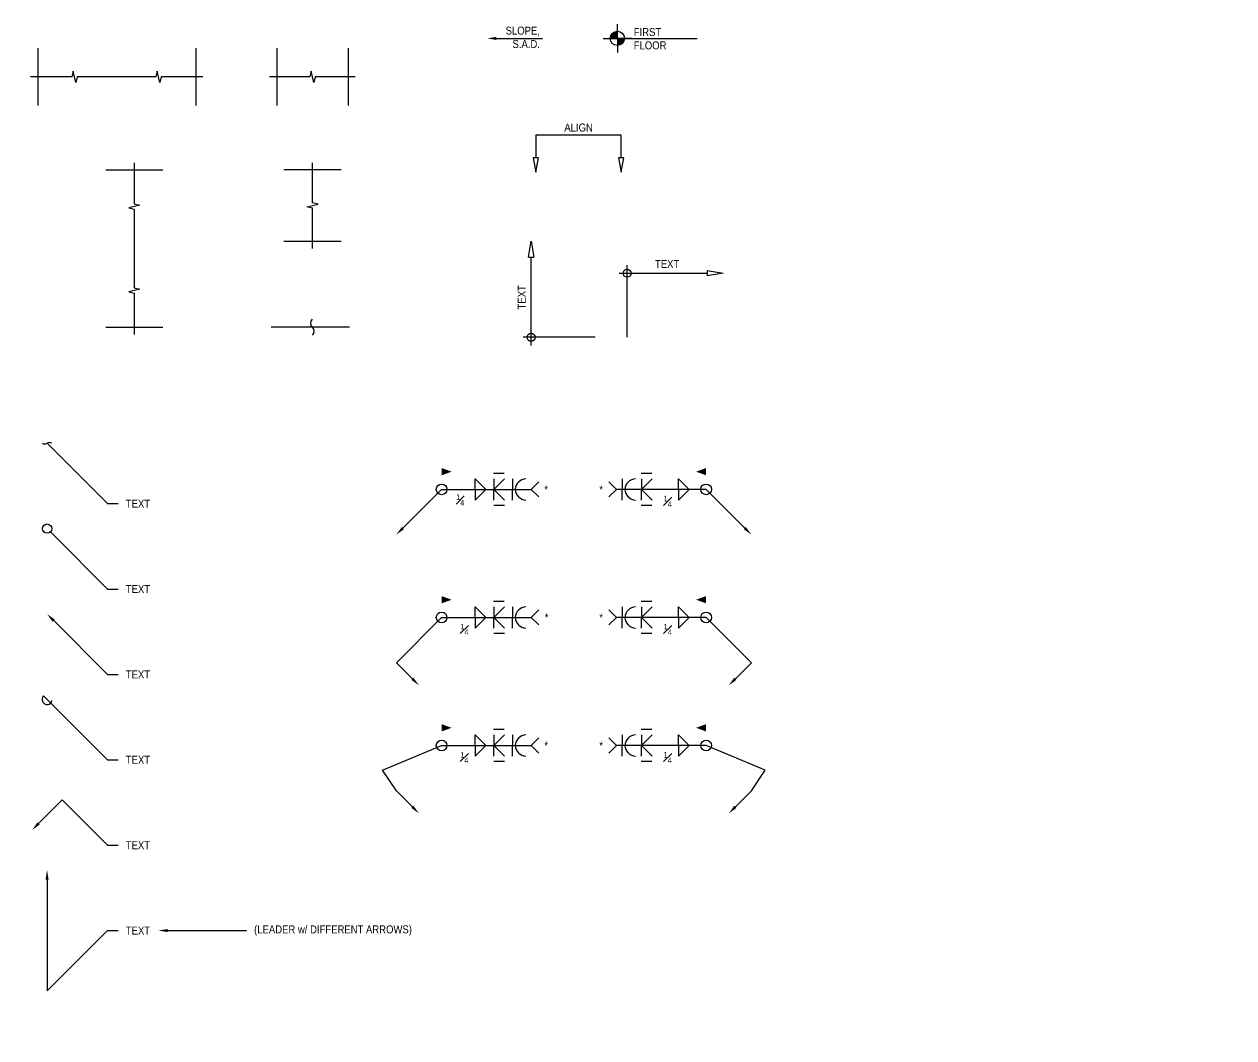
# Model space of a CAD drawing. Header units: inches. Extents: x -2661 to 42767, y -1222 to 9099.
# Drawn here: x 10486.9 to 10713.6, y 1481.8 to 1671.8 of the extents above; entities that cross this region are included whole.
import ezdxf
from ezdxf import colors
from ezdxf.entities.mleader import LeaderData, LeaderLine
from ezdxf.math import Vec2, Vec3

# ---------------------------------------------------------------- set-up
doc = ezdxf.new("R2010")
doc.units = ezdxf.units.IN
doc.header["$LTSCALE"] = 12
doc.header["$MEASUREMENT"] = 0
doc.header["$PDMODE"] = 3
doc.layers.get('0').update_dxf_attribs({"linetype": 'CONTINUOUS'})
doc.layers.get('DefPoints').update_dxf_attribs({"color": 251, "linetype": 'CONTINUOUS'})
for name, color, linetype in [('S-ANNO-DIMS', 2, 'CONTINUOUS'), ('S-ANNO-NOTE', 4, 'CONTINUOUS'), ('S-ANNO-NOTE-EXIST', 251, 'CONTINUOUS'), ('S-BREAK', 2, 'CONTINUOUS')]:
    doc.layers.add(name, color=color, linetype=linetype)
doc.layers.add('S-ANNO-NONPLOT', color=253, linetype='CONTINUOUS', plot=False, transparency=0.5)
doc.styles.add('Arial', font='arial.ttf', dxfattribs={"width": 0.85})
doc.dimstyles.new('DIM-16_Se', dxfattribs={"dimscale": 16, "dimtxt": 0.09375, "dimasz": 0.109375, "dimexe": 0.0625, "dimexo": 0.0625, "dimgap": 0.0625, "dimtad": 1, "dimdec": 4, "dimzin": 11, "dimdsep": 46, "dimlunit": 4, "dimtxsty": 'Arial', "dimblk": 'ARCHTICK', "dimcen": 0.125, "dimdle": 0.0625, "dimclrd": 256, "dimclre": 256, "dimclrt": 4, "dimadec": 0, "dimazin": 0, "dimtfac": 0.75, "dimtdec": 4, "dimtmove": 0, "dimatfit": 3, "dimfxl": 1, "dimfrac": 1, "dimtolj": 1, "dimtzin": 0, "dimarcsym": 0})

# ---------------------------------------------------------------- blocks, each defined once
blk = doc.blocks.new('_Integral')
at = {"color": 0, "linetype": 'ByBlock', "lineweight": -2}
for centre, start, end in [((0.445, -0.091), 102, 168), ((-0.445, 0.091), 282, 348)]:
    blk.add_arc(centre, 0.454, start, end, dxfattribs=at)
blk = doc.blocks.new('_DotBlank')
at = {"color": 0, "lineweight": -2}
blk.add_line((-0.5, 0), (-1, 0), dxfattribs=at)
blk.add_circle((0, 0), 0.5, dxfattribs=at)
blk = doc.blocks.new('_ClosedBlank')
at = {"color": 0, "linetype": 'ByBlock', "lineweight": -2}
for p, q in [((-1, 0.167), (0, 0)), ((-1, 0.167), (-1, -0.167)), ((0, 0), (-1, -0.167))]:
    blk.add_line(p, q, dxfattribs=at)
blk = doc.blocks.new('ELEV-SYMB')
at = {"layer": 'S-ANNO-NOTE', "color": 2}
for points in [[(-2, 0), (0, 0), (0, 2)], [(2, 0), (0, 0), (0, -2)]]:
    blk.add_lwpolyline(points, dxfattribs=at)
at = {"layer": 'S-ANNO-NOTE', "color": 2, "const_width": 1}
for points in [[(0, 0.5, 0.414214), (-0.5, 0, 0.414214)], [(0, -0.5, 0.414214), (0.5, 0, 0.414214)]]:
    blk.add_lwpolyline(points, format="xyb", dxfattribs=at)
at = {"layer": 'S-ANNO-NOTE', "color": 2}
blk.add_circle((0, 0), 1, dxfattribs=at)
blk = doc.blocks.new('ARROW-LOOP')
at = {"color": 0}
blk.add_lwpolyline([(-1.81, 0), (0.54, 0, 1.317177), (-0.46, -0.28)], format="xyb", dxfattribs=at)
blk = doc.blocks.new('_Small')
at = {"color": 0, "linetype": 'ByBlock', "lineweight": -2}
blk.add_circle((0, 0), 0.25, dxfattribs=at)
blk = doc.blocks.new('*D711')
at = {"layer": 'DefPoints', "color": 0, "transparency": 16777216}
for p in [(10581.89, 1631.09), (10581.89, 1631.09), (10593.89, 1613.09)]:
    blk.add_point(p, dxfattribs=at)
at = {"layer": 'S-ANNO-DIMS', "lineweight": -2, "transparency": 16777216}
for p, q in [((10581.89, 1611.59), (10581.89, 1628.09)), ((10593.89, 1613.09), (10580.39, 1613.09))]:
    blk.add_line(p, q, dxfattribs=at)
at = {"layer": 'S-ANNO-DIMS', "lineweight": -2, "transparency": 16777216, "xscale": 3, "yscale": 3, "zscale": 3}
for name, p, rotation in [('_ClosedBlank', (10581.89, 1631.09), 90), ('_Small', (10581.89, 1613.09), 270)]:
    blk.add_blockref(name, p, dxfattribs=dict(at, rotation=rotation))
at = {"layer": 'S-ANNO-DIMS', "color": 4, "transparency": 16777216, "insert": (10580.14, 1620.59), "char_height": 1.5, "attachment_point": 5, "rotation": 90, "style": 'Arial'}
blk.add_mtext('\\A1;TEXT ', dxfattribs=at)
blk = doc.blocks.new('Se_BREAK SQUIGGLE')
at = {"layer": 'S-BREAK'}
blk.add_lwpolyline([(0, -0.375, 0.408465), (0, 0, -0.407415), (0, 0.369, -2.166217)], format="xyb", dxfattribs=at)
blk = doc.blocks.new('Se_BREAK SYMBOL')
at = {"color": 0, "linetype": 'ByBlock'}
blk.add_lwpolyline([(6, 0), (0.38, 0), (0.19, -0.78), (-0.19, 0.78), (-0.38, 0), (-6, 0)], dxfattribs=at)
blk = doc.blocks.new('*D695')
at = {"layer": 'DefPoints', "color": 0, "transparency": 16777216}
for p in [(10617.89, 1625.09), (10617.89, 1625.09), (10599.89, 1613.09)]:
    blk.add_point(p, dxfattribs=at)
at = {"layer": 'S-ANNO-DIMS', "lineweight": -2, "transparency": 16777216}
for p, q in [((10599.89, 1613.09), (10599.89, 1626.59)), ((10598.39, 1625.09), (10614.89, 1625.09))]:
    blk.add_line(p, q, dxfattribs=at)
at = {"layer": 'S-ANNO-DIMS', "lineweight": -2, "transparency": 16777216, "xscale": 3, "yscale": 3, "zscale": 3, "rotation": 180}
blk.add_blockref('_Small', (10599.89, 1625.09), dxfattribs=at)
at = {"layer": 'S-ANNO-DIMS', "lineweight": -2, "transparency": 16777216, "xscale": 3, "yscale": 3, "zscale": 3}
blk.add_blockref('_ClosedBlank', (10617.89, 1625.09), dxfattribs=at)
at = {"layer": 'S-ANNO-DIMS', "color": 4, "transparency": 16777216, "insert": (10607.39, 1626.84), "char_height": 1.5, "attachment_point": 5, "style": 'Arial'}
blk.add_mtext('\\A1;TEXT ', dxfattribs=at)

msp = doc.modelspace()

# ---------------------------------------------------------------- linework, layer by layer
at = {"layer": 'S-ANNO-DIMS'}
msp.add_lwpolyline([(10599.29655, 1646.72656), (10598.29655, 1646.72656), (10598.79655, 1644.0599), (10599.29655, 1646.72656), (10598.79655, 1646.72656), (10598.79655, 1650.96923), (10582.79655, 1650.96923), (10582.79655, 1646.72656), (10582.29655, 1646.72656), (10582.79655, 1644.0599), (10583.29655, 1646.72656), (10582.29655, 1646.72656)], dxfattribs=at)
at = {"layer": 'S-ANNO-NONPLOT'}
for p, q in [((10489.42956, 1667.25837), (10489.42956, 1656.53837)), ((10519.03707, 1667.25837), (10519.03707, 1656.53837)), ((10534.20922, 1667.25837), (10534.20922, 1656.53837)), ((10547.60922, 1667.25837), (10547.60922, 1656.53837)), ((10502.16229, 1644.47837), (10512.88229, 1644.47837)), ((10546.26922, 1644.47837), (10535.54922, 1644.47837)), ((10546.26922, 1631.07837), (10535.54922, 1631.07837)), ((10502.16229, 1614.98275), (10512.88229, 1614.98275))]:
    msp.add_line(p, q, dxfattribs=at)
msp.add_lwpolyline([(10547.88215, 1614.98275), (10533.17512, 1614.98275)], dxfattribs=at)
at = {"layer": 'S-ANNO-NOTE', "color": 2}
msp.add_line((10595.39504, 1669.10279), (10613.00144, 1669.10279), dxfattribs=at)
at = {"layer": 'S-ANNO-NOTE'}
for p, q in [((10576.8647, 1587.60081), (10574.8647, 1587.60081)), ((10604.52727, 1587.60081), (10602.52727, 1587.60081)), ((10578.41738, 1586.60081), (10578.41738, 1584.60081)), ((10598.95762, 1586.60081), (10598.95762, 1584.60081)), ((10578.41738, 1582.60081), (10578.41738, 1584.60081)), ((10598.95762, 1582.60081), (10598.95762, 1584.60081)), ((10576.91946, 1581.60081), (10574.91946, 1581.60081)), ((10604.52727, 1581.60081), (10602.52727, 1581.60081)), ((10576.8647, 1563.60081), (10574.8647, 1563.60081)), ((10578.41738, 1562.60081), (10578.41738, 1560.60081)), ((10598.95762, 1562.60081), (10598.95762, 1560.60081)), ((10604.52727, 1563.60081), (10602.52727, 1563.60081)), ((10578.41738, 1558.60081), (10578.41738, 1560.60081)), ((10598.95762, 1558.60081), (10598.95762, 1560.60081)), ((10576.91946, 1557.60081), (10574.91946, 1557.60081)), ((10604.52727, 1557.60081), (10602.52727, 1557.60081)), ((10576.8647, 1539.60081), (10574.8647, 1539.60081)), ((10604.52727, 1539.60081), (10602.52727, 1539.60081)), ((10578.41738, 1538.60081), (10578.41738, 1536.60081)), ((10598.95762, 1538.60081), (10598.95762, 1536.60081)), ((10578.41738, 1534.60081), (10578.41738, 1536.60081)), ((10598.95762, 1534.60081), (10598.95762, 1536.60081)), ((10576.91946, 1533.60081), (10574.91946, 1533.60081)), ((10604.52727, 1533.60081), (10602.52727, 1533.60081))]:
    msp.add_line(p, q, dxfattribs=at)
for points in [[(10565.12137, 1584.60081, 0, 0, 0), (10565.12137, 1587.91677, 1.36808, 0, 0), (10567.00076, 1587.91677, 0, 0, 0)], [(10614.70145, 1584.60081, 0, 0, 0), (10614.70145, 1587.91677, 1.36808, 0, 0), (10612.82207, 1587.91677, 0, 0, 0)], [(10565.12137, 1560.60081, 0, 0, 0), (10565.12137, 1563.91677, 1.36808, 0, 0), (10567.00076, 1563.91677, 0, 0, 0)], [(10614.70145, 1560.60081, 0, 0, 0), (10614.70145, 1563.91677, 1.36808, 0, 0), (10612.82207, 1563.91677, 0, 0, 0)], [(10565.12137, 1536.60081, 0, 0, 0), (10565.12137, 1539.91677, 1.36808, 0, 0), (10567.00076, 1539.91677, 0, 0, 0)], [(10614.70145, 1536.60081, 0, 0, 0), (10614.70145, 1539.91677, 1.36808, 0, 0), (10612.82207, 1539.91677, 0, 0, 0)]]:
    msp.add_lwpolyline(points, format="xyseb", dxfattribs=at)
for points in [[(10571.42153, 1584.60081), (10571.42153, 1586.60081), (10573.42153, 1584.60081)], [(10574.91946, 1586.60081), (10574.91946, 1584.60081), (10576.91946, 1586.60081)], [(10583.32563, 1583.1866), (10581.91141, 1584.60081), (10583.32563, 1586.01503)], [(10596.4972, 1583.1866), (10597.91141, 1584.60081), (10596.4972, 1586.01503)], [(10602.58202, 1586.60081), (10602.58202, 1584.60081), (10604.58202, 1586.60081)], [(10609.5418, 1584.60081), (10609.5418, 1586.60081), (10611.5418, 1584.60081)], [(10571.42153, 1584.60081), (10571.42153, 1582.60081), (10573.42153, 1584.60081)], [(10574.91946, 1582.60081), (10574.91946, 1584.60081), (10576.91946, 1582.60081)], [(10602.58202, 1582.60081), (10602.58202, 1584.60081), (10604.58202, 1582.60081)], [(10609.5418, 1584.60081), (10609.5418, 1582.60081), (10611.5418, 1584.60081)], [(10571.42153, 1560.60081), (10571.42153, 1562.60081), (10573.42153, 1560.60081)], [(10574.91946, 1562.60081), (10574.91946, 1560.60081), (10576.91946, 1562.60081)], [(10602.58202, 1562.60081), (10602.58202, 1560.60081), (10604.58202, 1562.60081)], [(10609.5418, 1560.60081), (10609.5418, 1562.60081), (10611.5418, 1560.60081)], [(10571.42153, 1560.60081), (10571.42153, 1558.60081), (10573.42153, 1560.60081)], [(10574.91946, 1558.60081), (10574.91946, 1560.60081), (10576.91946, 1558.60081)], [(10583.32563, 1559.1866), (10581.91141, 1560.60081), (10583.32563, 1562.01503)], [(10596.4972, 1559.1866), (10597.91141, 1560.60081), (10596.4972, 1562.01503)], [(10602.58202, 1558.60081), (10602.58202, 1560.60081), (10604.58202, 1558.60081)], [(10609.5418, 1560.60081), (10609.5418, 1558.60081), (10611.5418, 1560.60081)], [(10571.42153, 1536.60081), (10571.42153, 1538.60081), (10573.42153, 1536.60081)], [(10574.91946, 1538.60081), (10574.91946, 1536.60081), (10576.91946, 1538.60081)], [(10583.32563, 1535.1866), (10581.91141, 1536.60081), (10583.32563, 1538.01503)], [(10596.4972, 1535.1866), (10597.91141, 1536.60081), (10596.4972, 1538.01503)], [(10602.58202, 1538.60081), (10602.58202, 1536.60081), (10604.58202, 1538.60081)], [(10609.5418, 1536.60081), (10609.5418, 1538.60081), (10611.5418, 1536.60081)], [(10571.42153, 1536.60081), (10571.42153, 1534.60081), (10573.42153, 1536.60081)], [(10574.91946, 1534.60081), (10574.91946, 1536.60081), (10576.91946, 1534.60081)], [(10602.58202, 1534.60081), (10602.58202, 1536.60081), (10604.58202, 1534.60081)], [(10609.5418, 1536.60081), (10609.5418, 1534.60081), (10611.5418, 1536.60081)]]:
    msp.add_lwpolyline(points, dxfattribs=at)
for centre in [(10565.12137, 1584.60081), (10614.70145, 1584.60081), (10565.12137, 1560.60081), (10614.70145, 1560.60081), (10565.12137, 1536.60081), (10614.70145, 1536.60081)]:
    msp.add_circle(centre, 1, dxfattribs=at)
for centre, start, end in [((10581.05856, 1584.45964), 93.7722975, 176.2277025), ((10601.5988, 1584.45964), 93.7722975, 176.2277025), ((10581.05856, 1584.74199), 183.7722975, 266.2277025), ((10601.5988, 1584.74199), 183.7722975, 266.2277025), ((10581.05856, 1560.45964), 93.7722975, 176.2277025), ((10601.5988, 1560.45964), 93.7722975, 176.2277025), ((10581.05856, 1560.74199), 183.7722975, 266.2277025), ((10601.5988, 1560.74199), 183.7722975, 266.2277025), ((10581.05856, 1536.45964), 93.7722975, 176.2277025), ((10601.5988, 1536.45964), 93.7722975, 176.2277025), ((10581.05856, 1536.74199), 183.7722975, 266.2277025), ((10601.5988, 1536.74199), 183.7722975, 266.2277025)]:
    msp.add_arc(centre, 2.14583, start, end, dxfattribs=at)
at = {"layer": 'S-BREAK'}
for points in [[(10520.37707, 1661.89837), (10512.56107, 1661.89837), (10512.30742, 1660.85538), (10511.80013, 1662.94136), (10511.54649, 1661.89837), (10496.80826, 1661.89837), (10496.55461, 1660.85538), (10496.04732, 1662.94136), (10495.79368, 1661.89837), (10488.08956, 1661.89837)], [(10507.52229, 1645.81837), (10507.52229, 1638.11425), (10508.56528, 1637.86061), (10506.4793, 1637.35332), (10507.52229, 1637.09968), (10507.52229, 1622.36144), (10508.56528, 1622.1078), (10506.4793, 1621.60051), (10507.52229, 1621.34687), (10507.52229, 1613.64275)]]:
    msp.add_lwpolyline(points, dxfattribs=at)

# ---------------------------------------------------------------- block references
at = {"layer": 'S-ANNO-NOTE', "xscale": 1.333333333333333, "yscale": 1.333333333333333, "zscale": 1.333333333333333}
msp.add_blockref('ELEV-SYMB', (10598.0617, 1669.10279), dxfattribs=at)
at = {"layer": 'S-BREAK'}
for name, p, xscale, yscale, zscale in [('Se_BREAK SYMBOL', (10540.90922, 1661.89837), 1.34, 1.34, 1.34), ('Se_BREAK SQUIGGLE', (10540.90922, 1614.98275), 4.02, 4.02, 4.02)]:
    msp.add_blockref(name, p, dxfattribs=dict(at, xscale=xscale, yscale=yscale, zscale=zscale))
at = {"layer": 'S-BREAK', "xscale": 1.34, "yscale": 1.34, "zscale": 1.34, "rotation": 270}
msp.add_blockref('Se_BREAK SYMBOL', (10540.90922, 1637.77837), dxfattribs=at)

# ---------------------------------------------------------------- texts
at = {"layer": 'S-ANNO-NOTE', "insert": (10583.56441, 1671.29584), "char_height": 1.5, "width": 7.7356546, "attachment_point": 3, "rotation": 359.8065106, "style": 'Arial'}
msp.add_mtext('SLOPE, S.A.D.', dxfattribs=at)
at = {"layer": 'S-ANNO-NOTE', "char_height": 1.5, "style": 'Arial'}
for s, insert, width, attachment_point in [('FIRST\\PFLOOR', (10601.13736, 1671.04851), 24.0155425, 1), ('ALIGN', (10590.79655, 1651.6359), 6.4612172, 8), ('*', (10584.3813, 1584.60081), 16.8851611, 4), ('*', (10595.37237, 1584.60081), 19.4021549, 6), ('\\A1;{\\H0.7x;\\S1#4;}', (10567.8472, 1583.65482), 2.7871049, 1), ('\\A1;{\\H0.7x;\\S1#4;}', (10608.26128, 1583.40129), 4.8760944, 3), ('*', (10584.45045, 1560.60081), 19.4021549, 4), ('*', (10595.37237, 1560.60081), 19.4021549, 6), ('\\A1;{\\H0.7x;\\S1#4;}', (10570.14102, 1559.40129), 4.8760944, 3), ('\\A1;{\\H0.7x;\\S1#4;}', (10608.26128, 1559.40129), 4.8760944, 3), ('*', (10584.3813, 1536.60081), 16.8851611, 4), ('*', (10595.37237, 1536.60081), 19.4021549, 6), ('\\A1;{\\H0.7x;\\S1#4;}', (10570.14102, 1535.40129), 4.8760944, 3), ('\\A1;{\\H0.7x;\\S1#4;}', (10608.26128, 1535.40129), 4.8760944, 3)]:
    msp.add_mtext(s, dxfattribs=dict(at, insert=insert, width=width, attachment_point=attachment_point))

# ---------------------------------------------------------------- dimensions: what is measured, and where the dimension line sits
at = {"layer": 'S-ANNO-DIMS'}
for base, p1, p2, angle, picture, middle in [((10581.89085, 1631.09333), (10593.89085, 1613.09333), (10581.89085, 1631.09333), 270, '*D711', (10580.14085, 1620.59333)), ((10617.89085, 1625.09333), (10599.89085, 1613.09333), (10617.89085, 1625.09333), 180, '*D695', (10607.39085, 1626.84333))]:
    dim = msp.add_linear_dim(base=base, p1=p1, p2=p2, angle=angle, text='TEXT ', dimstyle='DIM-16_Se', override={"dimasz": 0.1875, "dimexe": 0.09375, "dimexo": 0, "dimblk1": 'Small', "dimblk2": 'ClosedBlank', "dimsah": 1, "dimdle": 0.09375, "dimse2": 1}, dxfattribs=at)
    dim.commit()
    dim.dimension.update_dxf_attribs({"geometry": picture, "text_midpoint": middle})

# ---------------------------------------------------------------- leaders
at = {"layer": 'S-ANNO-NOTE'}
ml = msp.add_multileader_mtext('Standard', dxfattribs=at)
ml.set_content('', color=4, style='Arial')
ml.set_leader_properties(color=2)
ml.build(insert=Vec2(0, 0))
ml.multileader.update_dxf_attribs({"has_dogleg": 0, "dogleg_length": 1.21451, "arrow_head_size": 1.75, "scale": 16})
ctx = ml.context
ctx.base_point, ctx.scale, ctx.char_height, ctx.arrow_head_size, ctx.landing_gap_size, ctx.plane_origin, ctx.plane_x_axis, ctx.plane_y_axis = Vec3(10586.90899, 1669.10279), 16, 1.5, 1.75, 1.44, Vec3(10574.7016, 1676.13339), Vec3(-1, 0), Vec3(0, -1)
ctx.text_align_type = 2
notes = []
notes.append((ctx, [(0, (1, 1, 0), (10581.49316, 1669.10279), (1, 0), 2.53583, [(0, [(10573.65505, 1669.10279)], 0, [])])]))
ctx.mtext.insert, ctx.mtext.text_direction, ctx.mtext.rotation, ctx.mtext.alignment, ctx.mtext.flow_direction = Vec3(10585.46899, 1668.35279), Vec3(-1, 0), 3.141592654, 3, 5
ml = msp.add_multileader_mtext('Standard', dxfattribs=at)
ml.set_content('TEXT', color=4, style='Arial')
ml.set_leader_properties(color=2)
ml.set_arrow_properties(name='INTEGRAL')
ml.build(insert=Vec2(0, 0))
ml.multileader.update_dxf_attribs({"dogleg_length": 0.36, "arrow_head_size": 1.75, "scale": 16})
ctx = ml.context
ctx.base_point, ctx.scale, ctx.char_height, ctx.arrow_head_size, ctx.landing_gap_size, ctx.plane_origin = Vec3(10504.48545, 1581.92148), 16, 1.5, 1.75, 1.44, Vec3(10450.29338, 1888.74159)
notes.append((ctx, [(0, (1, 1, 0), (10502.48545, 1581.92148), (1, 0), 2, [(0, [(10491.17174, 1593.23519)], 0, [])])]))
ctx.mtext.insert, ctx.mtext.width, ctx.mtext.flow_direction = Vec3(10505.92545, 1582.67148), 32, 5
ml = msp.add_multileader_mtext('Standard', dxfattribs=at)
ml.set_content('', color=4, style='Arial')
ml.set_leader_properties(color=2)
ml.build(insert=Vec2(0, 0))
ml.multileader.update_dxf_attribs({"dogleg_length": 1.21451, "arrow_head_size": 1.75, "scale": 16})
ctx = ml.context
ctx.base_point, ctx.scale, ctx.char_height, ctx.arrow_head_size, ctx.landing_gap_size, ctx.plane_origin = Vec3(10581.91141, 1584.60081), 16, 1.5, 1.75, 1.44, Vec3(10558.75077, 1577.57021)
notes.append((ctx, [(0, (1, 1, 0), (10565.12137, 1584.60081), (1, 0), 16.79004, [(0, [(10556.63609, 1576.11553)], 0, [])])]))
ctx.mtext.insert, ctx.mtext.flow_direction = Vec3(10583.35141, 1585.35081), 5
ml = msp.add_multileader_mtext('Standard', dxfattribs=at)
ml.set_content('', color=4, style='Arial')
ml.set_leader_properties(color=2)
ml.build(insert=Vec2(0, 0))
ml.multileader.update_dxf_attribs({"dogleg_length": 1.21451, "arrow_head_size": 1.75, "scale": 16})
ctx = ml.context
ctx.base_point, ctx.scale, ctx.char_height, ctx.arrow_head_size, ctx.landing_gap_size, ctx.plane_origin = Vec3(10595.03141, 1584.60081), 16, 1.5, 1.75, 1.44, Vec3(10621.07205, 1577.57021)
ctx.text_align_type = 2
notes.append((ctx, [(0, (1, 1, 0), (10614.70145, 1584.60081), (-1, 0), 16.79004, [(0, [(10623.18674, 1576.11553)], 0, [])])]))
ctx.mtext.insert, ctx.mtext.alignment, ctx.mtext.flow_direction = Vec3(10596.47141, 1585.35081), 3, 5
ml = msp.add_multileader_mtext('Standard', dxfattribs=at)
ml.set_content('\\A1;TEXT', color=4, style='Arial')
ml.set_leader_properties(color=2)
ml.set_arrow_properties(name='DOTBLANK')
ml.build(insert=Vec2(0, 0))
ml.multileader.update_dxf_attribs({"dogleg_length": 0.36, "arrow_head_size": 1.75, "scale": 16})
ctx = ml.context
ctx.base_point, ctx.scale, ctx.char_height, ctx.arrow_head_size, ctx.landing_gap_size, ctx.plane_origin = Vec3(10504.48545, 1565.92148), 16, 1.5, 1.75, 1.44, Vec3(10458.77867, 1864.25631)
notes.append((ctx, [(0, (1, 1, 0), (10502.48545, 1565.92148), (1, 0), 2, [(0, [(10491.17174, 1577.23519)], 0, [])])]))
ctx.mtext.insert, ctx.mtext.width, ctx.mtext.defined_height, ctx.mtext.flow_direction = Vec3(10505.92545, 1566.67148), 32, 5.03236, 5
ml = msp.add_multileader_mtext('Standard', dxfattribs=at)
ml.set_content('\\A1;TEXT', color=4, style='Arial')
ml.set_leader_properties(color=2)
ml.build(insert=Vec2(0, 0))
ml.multileader.update_dxf_attribs({"dogleg_length": 0.36, "arrow_head_size": 1.75, "scale": 16})
ctx = ml.context
ctx.base_point, ctx.scale, ctx.char_height, ctx.arrow_head_size, ctx.landing_gap_size, ctx.plane_origin = Vec3(10504.48545, 1549.92148), 16, 1.5, 1.75, 1.44, Vec3(10458.77867, 1848.25631)
notes.append((ctx, [(0, (1, 1, 0), (10502.48545, 1549.92148), (1, 0), 2, [(0, [(10491.17174, 1561.23519)], 0, [])])]))
ctx.mtext.insert, ctx.mtext.width, ctx.mtext.flow_direction = Vec3(10505.92545, 1550.67148), 32, 5
ml = msp.add_multileader_mtext('Standard', dxfattribs=at)
ml.set_content('', color=4, style='Arial')
ml.set_leader_properties(color=2)
ml.build(insert=Vec2(0, 0))
ml.multileader.update_dxf_attribs({"dogleg_length": 1.21451, "arrow_head_size": 1.75, "scale": 16})
ctx = ml.context
ctx.base_point, ctx.scale, ctx.char_height, ctx.arrow_head_size, ctx.landing_gap_size, ctx.plane_origin = Vec3(10581.91141, 1560.60081), 16, 1.5, 1.75, 1.44, Vec3(10558.75077, 1553.57021)
notes.append((ctx, [(0, (1, 1, 0), (10565.12137, 1560.60081), (1, 0), 16.79004, [(0, [(10560.87873, 1547.87289), (10556.63609, 1552.11553)], 0, [])])]))
ctx.mtext.insert, ctx.mtext.flow_direction = Vec3(10583.35141, 1561.35081), 5
ml = msp.add_multileader_mtext('Standard', dxfattribs=at)
ml.set_content('', color=4, style='Arial')
ml.set_leader_properties(color=2)
ml.build(insert=Vec2(0, 0))
ml.multileader.update_dxf_attribs({"dogleg_length": 1.21451, "arrow_head_size": 1.75, "scale": 16})
ctx = ml.context
ctx.base_point, ctx.scale, ctx.char_height, ctx.arrow_head_size, ctx.landing_gap_size, ctx.plane_origin = Vec3(10595.03141, 1560.60081), 16, 1.5, 1.75, 1.44, Vec3(10621.07205, 1553.57021)
ctx.text_align_type = 2
notes.append((ctx, [(0, (1, 1, 0), (10614.70145, 1560.60081), (-1, 0), 16.79004, [(0, [(10618.9441, 1547.87289), (10623.18674, 1552.11553)], 0, [])])]))
ctx.mtext.insert, ctx.mtext.alignment, ctx.mtext.flow_direction = Vec3(10596.47141, 1561.35081), 3, 5
ml = msp.add_multileader_mtext('Standard', dxfattribs=at)
ml.set_content('TEXT', color=4, style='Arial')
ml.set_leader_properties(color=2)
ml.set_arrow_properties(name='INTEGRAL')
ml.build(insert=Vec2(0, 0))
ml.multileader.update_dxf_attribs({"dogleg_length": 0.36, "arrow_head_size": 2.625, "scale": 24})
ctx = ml.context
ctx.base_point, ctx.scale, ctx.char_height, ctx.arrow_head_size, ctx.landing_gap_size, ctx.plane_origin = Vec3(11376.69399, 1531.65327), 24, 2.25, 2.625, 2.16, Vec3(11442.48999, 1838.47338)
ctx.text_align_type = 2
notes.append((ctx, [(0, (1, 1, 0), (11390.72601, 1531.65327), (-1, 0), 3, [(0, [(11407.26849, 1548.62384)], 0, [])])]))
ctx.mtext.insert, ctx.mtext.width, ctx.mtext.alignment, ctx.mtext.flow_direction = Vec3(11385.56601, 1532.77827), 48, 3, 5
ml = msp.add_multileader_mtext('Standard', dxfattribs=at)
ml.set_content('TEXT', color=4, style='Arial')
ml.set_leader_properties(color=2)
ml.set_arrow_properties(name='ARROW-LOOP')
ml.build(insert=Vec2(0, 0))
ml.multileader.update_dxf_attribs({"dogleg_length": 0.36, "arrow_head_size": 1.75, "scale": 16})
ctx = ml.context
ctx.base_point, ctx.scale, ctx.char_height, ctx.arrow_head_size, ctx.landing_gap_size, ctx.plane_origin = Vec3(10504.48545, 1533.92148), 16, 1.5, 1.75, 1.44, Vec3(10458.77867, 1832.25631)
notes.append((ctx, [(0, (1, 1, 0), (10502.48545, 1533.92148), (1, 0), 2, [(0, [(10491.17174, 1545.23519)], 0, [])])]))
ctx.mtext.insert, ctx.mtext.width, ctx.mtext.flow_direction = Vec3(10505.92545, 1534.67148), 32, 5
ml = msp.add_multileader_mtext('Standard', dxfattribs=at)
ml.set_content('', color=4, style='Arial')
ml.set_leader_properties(color=2)
ml.build(insert=Vec2(0, 0))
ml.multileader.update_dxf_attribs({"dogleg_length": 1.21451, "arrow_head_size": 1.75, "scale": 16})
ctx = ml.context
ctx.base_point, ctx.scale, ctx.char_height, ctx.arrow_head_size, ctx.landing_gap_size, ctx.plane_origin = Vec3(10581.91141, 1536.60081), 16, 1.5, 1.75, 1.44, Vec3(10558.75077, 1529.57021)
notes.append((ctx, [(0, (1, 1, 0), (10565.12137, 1536.60081), (1, 0), 16.79004, [(1, [(10560.87873, 1523.87289), (10556.63609, 1528.11553), (10554.03482, 1532.00861)], 0, [])])]))
ctx.mtext.insert, ctx.mtext.flow_direction = Vec3(10583.35141, 1537.35081), 5
ml = msp.add_multileader_mtext('Standard', dxfattribs=at)
ml.set_content('', color=4, style='Arial')
ml.set_leader_properties(color=2)
ml.build(insert=Vec2(0, 0))
ml.multileader.update_dxf_attribs({"dogleg_length": 1.21451, "arrow_head_size": 1.75, "scale": 16})
ctx = ml.context
ctx.base_point, ctx.scale, ctx.char_height, ctx.arrow_head_size, ctx.landing_gap_size, ctx.plane_origin = Vec3(10595.03141, 1536.60081), 16, 1.5, 1.75, 1.44, Vec3(10621.07205, 1529.57021)
ctx.text_align_type = 2
notes.append((ctx, [(0, (1, 1, 0), (10614.70145, 1536.60081), (-1, 0), 16.79004, [(1, [(10618.9441, 1523.87289), (10623.18674, 1528.11553), (10625.78801, 1532.00861)], 0, [])])]))
ctx.mtext.insert, ctx.mtext.alignment, ctx.mtext.flow_direction = Vec3(10596.47141, 1537.35081), 3, 5
ml = msp.add_multileader_mtext('Standard', dxfattribs=at)
ml.set_content('TEXT', color=4, style='Arial')
ml.set_leader_properties(color=2)
ml.build(insert=Vec2(0, 0))
ml.multileader.update_dxf_attribs({"dogleg_length": 21.88349, "arrow_head_size": 1.75, "scale": 16})
ctx = ml.context
ctx.base_point, ctx.scale, ctx.char_height, ctx.arrow_head_size, ctx.landing_gap_size, ctx.plane_origin = Vec3(10504.48545, 1517.92148), 16, 1.5, 1.75, 1.44, Vec3(10447.97004, 1957.98253)
notes.append((ctx, [(0, (1, 1, 0), (10502.48545, 1517.92148), (1, 0), 2, [(0, [(10488.34313, 1520.74972), (10494.00017, 1526.40677)], 0, [])])]))
ctx.mtext.insert, ctx.mtext.width, ctx.mtext.flow_direction = Vec3(10505.92545, 1518.67148), 32, 5
ml = msp.add_multileader_mtext('Standard', dxfattribs=at)
ml.set_content('\\A1;TEXT', color=4, style='Arial')
ml.set_leader_properties(color=2)
ml.set_arrow_properties(name='DOTBLANK')
ml.build(insert=Vec2(0, 0))
ml.multileader.update_dxf_attribs({"dogleg_length": 0.36, "arrow_head_size": 2.625, "scale": 24})
ctx = ml.context
ctx.base_point, ctx.scale, ctx.char_height, ctx.arrow_head_size, ctx.landing_gap_size, ctx.plane_origin = Vec3(11376.69399, 1507.65327), 24, 2.25, 2.625, 2.16, Vec3(11434.00471, 1805.9881)
ctx.text_align_type = 2
notes.append((ctx, [(0, (1, 1, 0), (11390.72601, 1507.65327), (-1, 0), 3, [(0, [(11407.26849, 1524.62384)], 0, [])])]))
ctx.mtext.insert, ctx.mtext.width, ctx.mtext.defined_height, ctx.mtext.alignment, ctx.mtext.flow_direction = Vec3(11385.56601, 1508.77827), 48, 7.54853, 3, 5
ml = msp.add_multileader_mtext('Standard', dxfattribs=at)
ml.set_content('TEXT', color=4, style='Arial')
ml.set_leader_properties(color=2)
ml.build(insert=Vec2(0, 0))
ml.multileader.update_dxf_attribs({"dogleg_length": 0.36, "arrow_head_size": 1.75, "scale": 16})
ctx = ml.context
ctx.base_point, ctx.scale, ctx.char_height, ctx.arrow_head_size, ctx.landing_gap_size, ctx.plane_origin = Vec3(10504.48545, 1501.92148), 16, 1.5, 1.75, 1.44, Vec3(10458.77867, 1800.25631)
notes.append((ctx, [(0, (1, 1, 0), (10502.48545, 1501.92148), (1, 0), 2, [(1, [(10491.17174, 1513.23519), (10491.17174, 1490.60778)], 0, [])])]))
ctx.mtext.insert, ctx.mtext.width, ctx.mtext.flow_direction = Vec3(10505.92545, 1502.67148), 32, 5
ml = msp.add_multileader_mtext('Standard', dxfattribs=at)
ml.set_content('\\A1;{\\C256;TEXT IS BOTTOM LEFT JUSTIFIED TO KEEP CONSISTENT GAP BETWEEN DETAIL TITLE & NOTES}', color=4, style='Arial')
ml.set_leader_properties(color=2)
ml.build(insert=Vec2(0, 0))
ml.multileader.update_dxf_attribs({"dogleg_length": 0.125, "arrow_head_size": 2.625, "scale": 24})
ctx = ml.context
ctx.base_point, ctx.scale, ctx.char_height, ctx.arrow_head_size, ctx.landing_gap_size, ctx.plane_origin = Vec3(10972.52016, 1501.32868), 24, 2.25, 2.625, 2.16, Vec3(11097.06097, 2049.09701)
ctx.text_align_type = 2
notes.append((ctx, [(0, (1, 1, 0), (11023.42455, 1501.32868), (-1, 0), 3, [(0, [(11034.75035, 1491.9081)], 0, [])])]))
ctx.mtext.insert, ctx.mtext.width, ctx.mtext.defined_height, ctx.mtext.alignment, ctx.mtext.flow_direction = Vec3(11018.26455, 1502.47977), 43.6773346, 25.3416, 3, 5
at = {"layer": 'S-ANNO-NOTE', "color": 191}
ml = msp.add_multileader_mtext('Standard', dxfattribs=at)
ml.set_content('(LEADER w/ DIFFERENT ARROWS)', color=191, style='Arial')
ml.set_leader_properties(color=191)
ml.build(insert=Vec2(0, 0))
ml.multileader.update_dxf_attribs({"text_right_attachment_type": 3, "dogleg_length": 0.36, "arrow_head_size": 1.75, "scale": 16})
ctx = ml.context
ctx.base_point, ctx.scale, ctx.char_height, ctx.arrow_head_size, ctx.landing_gap_size, ctx.plane_origin = Vec3(10528.5337, 1501.92148), 16, 1.5, 1.75, 1.44, Vec3(10481.96185, 1799.02971)
ctx.right_attachment = 3
notes.append((ctx, [(0, (1, 1, 0), (10526.5337, 1501.92148), (1, 0), 2, [(0, [(10512.00292, 1501.92148)], 0, [])])]))
ctx.mtext.insert, ctx.mtext.width, ctx.mtext.defined_height, ctx.mtext.flow_direction = Vec3(10529.9737, 1502.89198), 39.9616719, 6.10855, 5
at = {"layer": 'S-ANNO-NOTE'}
ml = msp.add_multileader_mtext('Standard', dxfattribs=at)
ml.set_content('\\A1;TEXT', color=4, style='Arial')
ml.set_leader_properties(color=2)
ml.build(insert=Vec2(0, 0))
ml.multileader.update_dxf_attribs({"dogleg_length": 0.36, "arrow_head_size": 2.625, "scale": 24})
ctx = ml.context
ctx.base_point, ctx.scale, ctx.char_height, ctx.arrow_head_size, ctx.landing_gap_size, ctx.plane_origin = Vec3(11376.69399, 1483.65327), 24, 2.25, 2.625, 2.16, Vec3(11434.00471, 1781.9881)
ctx.text_align_type = 2
notes.append((ctx, [(0, (1, 1, 0), (11390.72601, 1483.65327), (-1, 0), 3, [(0, [(11407.26849, 1500.62384)], 0, [])])]))
ctx.mtext.insert, ctx.mtext.width, ctx.mtext.alignment, ctx.mtext.flow_direction = Vec3(11385.56601, 1484.77827), 48, 3, 5
at = {"layer": 'S-ANNO-NOTE-EXIST'}
ml = msp.add_multileader_mtext('Standard', dxfattribs=at)
ml.set_content('{\\C256;TEXT}', color=4, style='Arial')
ml.set_leader_properties(color=256)
ml.set_arrow_properties(name='INTEGRAL')
ml.build(insert=Vec2(0, 0))
ml.multileader.update_dxf_attribs({"dogleg_length": 0.36, "arrow_head_size": 1.75, "scale": 16})
ctx = ml.context
ctx.base_point, ctx.scale, ctx.char_height, ctx.arrow_head_size, ctx.landing_gap_size, ctx.plane_origin = Vec3(10419.08557, 1575.57168), 16, 1.5, 1.75, 1.44, Vec3(10372.0032, 1873.9065)
notes.append((ctx, [(0, (1, 1, 0), (10417.08557, 1575.57168), (1, 0), 2, [(0, [(10405.77187, 1586.88539)], 0, [])])]))
ctx.mtext.insert, ctx.mtext.width, ctx.mtext.flow_direction = Vec3(10420.52557, 1576.32168), 32, 5
ml = msp.add_multileader_mtext('Standard', dxfattribs=at)
ml.set_content('{\\C256;TEXT}', color=4, style='Arial')
ml.set_leader_properties(color=256)
ml.set_arrow_properties(name='DOTBLANK')
ml.build(insert=Vec2(0, 0))
ml.multileader.update_dxf_attribs({"dogleg_length": 0.36, "arrow_head_size": 1.75, "scale": 16})
ctx = ml.context
ctx.base_point, ctx.scale, ctx.char_height, ctx.arrow_head_size, ctx.landing_gap_size, ctx.plane_origin = Vec3(10419.08557, 1559.57168), 16, 1.5, 1.75, 1.44, Vec3(10372.0032, 1857.9065)
notes.append((ctx, [(0, (1, 1, 0), (10417.08557, 1559.57168), (1, 0), 2, [(0, [(10405.77187, 1570.88539)], 0, [])])]))
ctx.mtext.insert, ctx.mtext.width, ctx.mtext.flow_direction = Vec3(10420.52557, 1560.32168), 32, 5
ml = msp.add_multileader_mtext('Standard', dxfattribs=at)
ml.set_content('{\\C256;TEXT}', color=4, style='Arial')
ml.set_leader_properties(color=256)
ml.set_arrow_properties(name='CLOSEDBLANK')
ml.build(insert=Vec2(0, 0))
ml.multileader.update_dxf_attribs({"dogleg_length": 0.36, "arrow_head_size": 1.75, "scale": 16})
ctx = ml.context
ctx.base_point, ctx.scale, ctx.char_height, ctx.arrow_head_size, ctx.landing_gap_size, ctx.plane_origin = Vec3(10419.08557, 1543.57168), 16, 1.5, 1.75, 1.44, Vec3(10372.0032, 1841.9065)
notes.append((ctx, [(0, (1, 1, 0), (10417.08557, 1543.57168), (1, 0), 2, [(0, [(10405.77187, 1554.88539)], 0, [])])]))
ctx.mtext.insert, ctx.mtext.width, ctx.mtext.flow_direction = Vec3(10420.52557, 1544.32168), 32, 5
ml = msp.add_multileader_mtext('Standard', dxfattribs=at)
ml.set_content('{\\C256;TEXT}', color=4, style='Arial')
ml.set_leader_properties(color=256)
ml.set_arrow_properties(name='INTEGRAL')
ml.build(insert=Vec2(0, 0))
ml.multileader.update_dxf_attribs({"dogleg_length": 0.36, "arrow_head_size": 2.625, "scale": 24})
ctx = ml.context
ctx.base_point, ctx.scale, ctx.char_height, ctx.arrow_head_size, ctx.landing_gap_size, ctx.plane_origin = Vec3(11222.75287, 1531.65327), 24, 2.25, 2.625, 2.16, Vec3(11281.43918, 1829.9881)
ctx.text_align_type = 2
notes.append((ctx, [(0, (1, 1, 0), (11236.78488, 1531.65327), (-1, 0), 3, [(0, [(11253.32736, 1548.62384)], 0, [])])]))
ctx.mtext.insert, ctx.mtext.width, ctx.mtext.alignment, ctx.mtext.flow_direction = Vec3(11231.62488, 1532.77827), 48, 3, 5
ml = msp.add_multileader_mtext('Standard', dxfattribs=at)
ml.set_content('{\\C256;TEXT}', color=4, style='Arial')
ml.set_leader_properties(color=256)
ml.set_arrow_properties(name='ARROW-LOOP')
ml.build(insert=Vec2(0, 0))
ml.multileader.update_dxf_attribs({"dogleg_length": 0.36, "arrow_head_size": 1.75, "scale": 16})
ctx = ml.context
ctx.base_point, ctx.scale, ctx.char_height, ctx.arrow_head_size, ctx.landing_gap_size, ctx.plane_origin = Vec3(10419.08557, 1527.57168), 16, 1.5, 1.75, 1.44, Vec3(10372.0032, 1825.9065)
notes.append((ctx, [(0, (1, 1, 0), (10417.08557, 1527.57168), (1, 0), 2, [(0, [(10405.77187, 1538.88539)], 0, [])])]))
ctx.mtext.insert, ctx.mtext.width, ctx.mtext.flow_direction = Vec3(10420.52557, 1528.32168), 32, 5
ml = msp.add_multileader_mtext('Standard', dxfattribs=at)
ml.set_content('{\\C256;TEXT}', color=4, style='Arial')
ml.set_leader_properties(color=256)
ml.set_arrow_properties(name='DOTBLANK')
ml.build(insert=Vec2(0, 0))
ml.multileader.update_dxf_attribs({"dogleg_length": 0.36, "arrow_head_size": 2.625, "scale": 24})
ctx = ml.context
ctx.base_point, ctx.scale, ctx.char_height, ctx.arrow_head_size, ctx.landing_gap_size, ctx.plane_origin = Vec3(11222.75287, 1507.65327), 24, 2.25, 2.625, 2.16, Vec3(11281.43918, 1805.9881)
ctx.text_align_type = 2
notes.append((ctx, [(0, (1, 1, 0), (11236.78488, 1507.65327), (-1, 0), 3, [(0, [(11253.32736, 1524.62384)], 0, [])])]))
ctx.mtext.insert, ctx.mtext.width, ctx.mtext.alignment, ctx.mtext.flow_direction = Vec3(11231.62488, 1508.77827), 48, 3, 5
ml = msp.add_multileader_mtext('Standard', dxfattribs=at)
ml.set_content('{\\C256;TEXT}', color=4, style='Arial')
ml.set_leader_properties(color=256)
ml.set_arrow_properties(name='CLOSEDBLANK')
ml.build(insert=Vec2(0, 0))
ml.multileader.update_dxf_attribs({"dogleg_length": 0.36, "arrow_head_size": 2.625, "scale": 24})
ctx = ml.context
ctx.base_point, ctx.scale, ctx.char_height, ctx.arrow_head_size, ctx.landing_gap_size, ctx.plane_origin = Vec3(11222.75287, 1483.65327), 24, 2.25, 2.625, 2.16, Vec3(11281.43918, 1781.9881)
ctx.text_align_type = 2
notes.append((ctx, [(0, (1, 1, 0), (11236.78488, 1483.65327), (-1, 0), 3, [(0, [(11253.32736, 1500.62384)], 0, [])])]))
ctx.mtext.insert, ctx.mtext.width, ctx.mtext.alignment, ctx.mtext.flow_direction = Vec3(11231.62488, 1484.77827), 48, 3, 5
for ctx, leaders in notes:
    for number, flags, end, landing, length, lines in leaders:
        leader = LeaderData()
        leader.index, (leader.has_last_leader_line, leader.has_dogleg_vector, leader.attachment_direction) = number, flags
        leader.last_leader_point, leader.dogleg_vector, leader.dogleg_length = Vec3(end), Vec3(landing), length
        for number, points, colour, breaks in lines:
            line = LeaderLine()
            line.index, line.vertices, line.color, line.breaks = number, Vec3.list(points), colors.encode_raw_color(colour), breaks
            leader.lines.append(line)
        ctx.leaders.append(leader)

doc.saveas('drawing.dxf')
